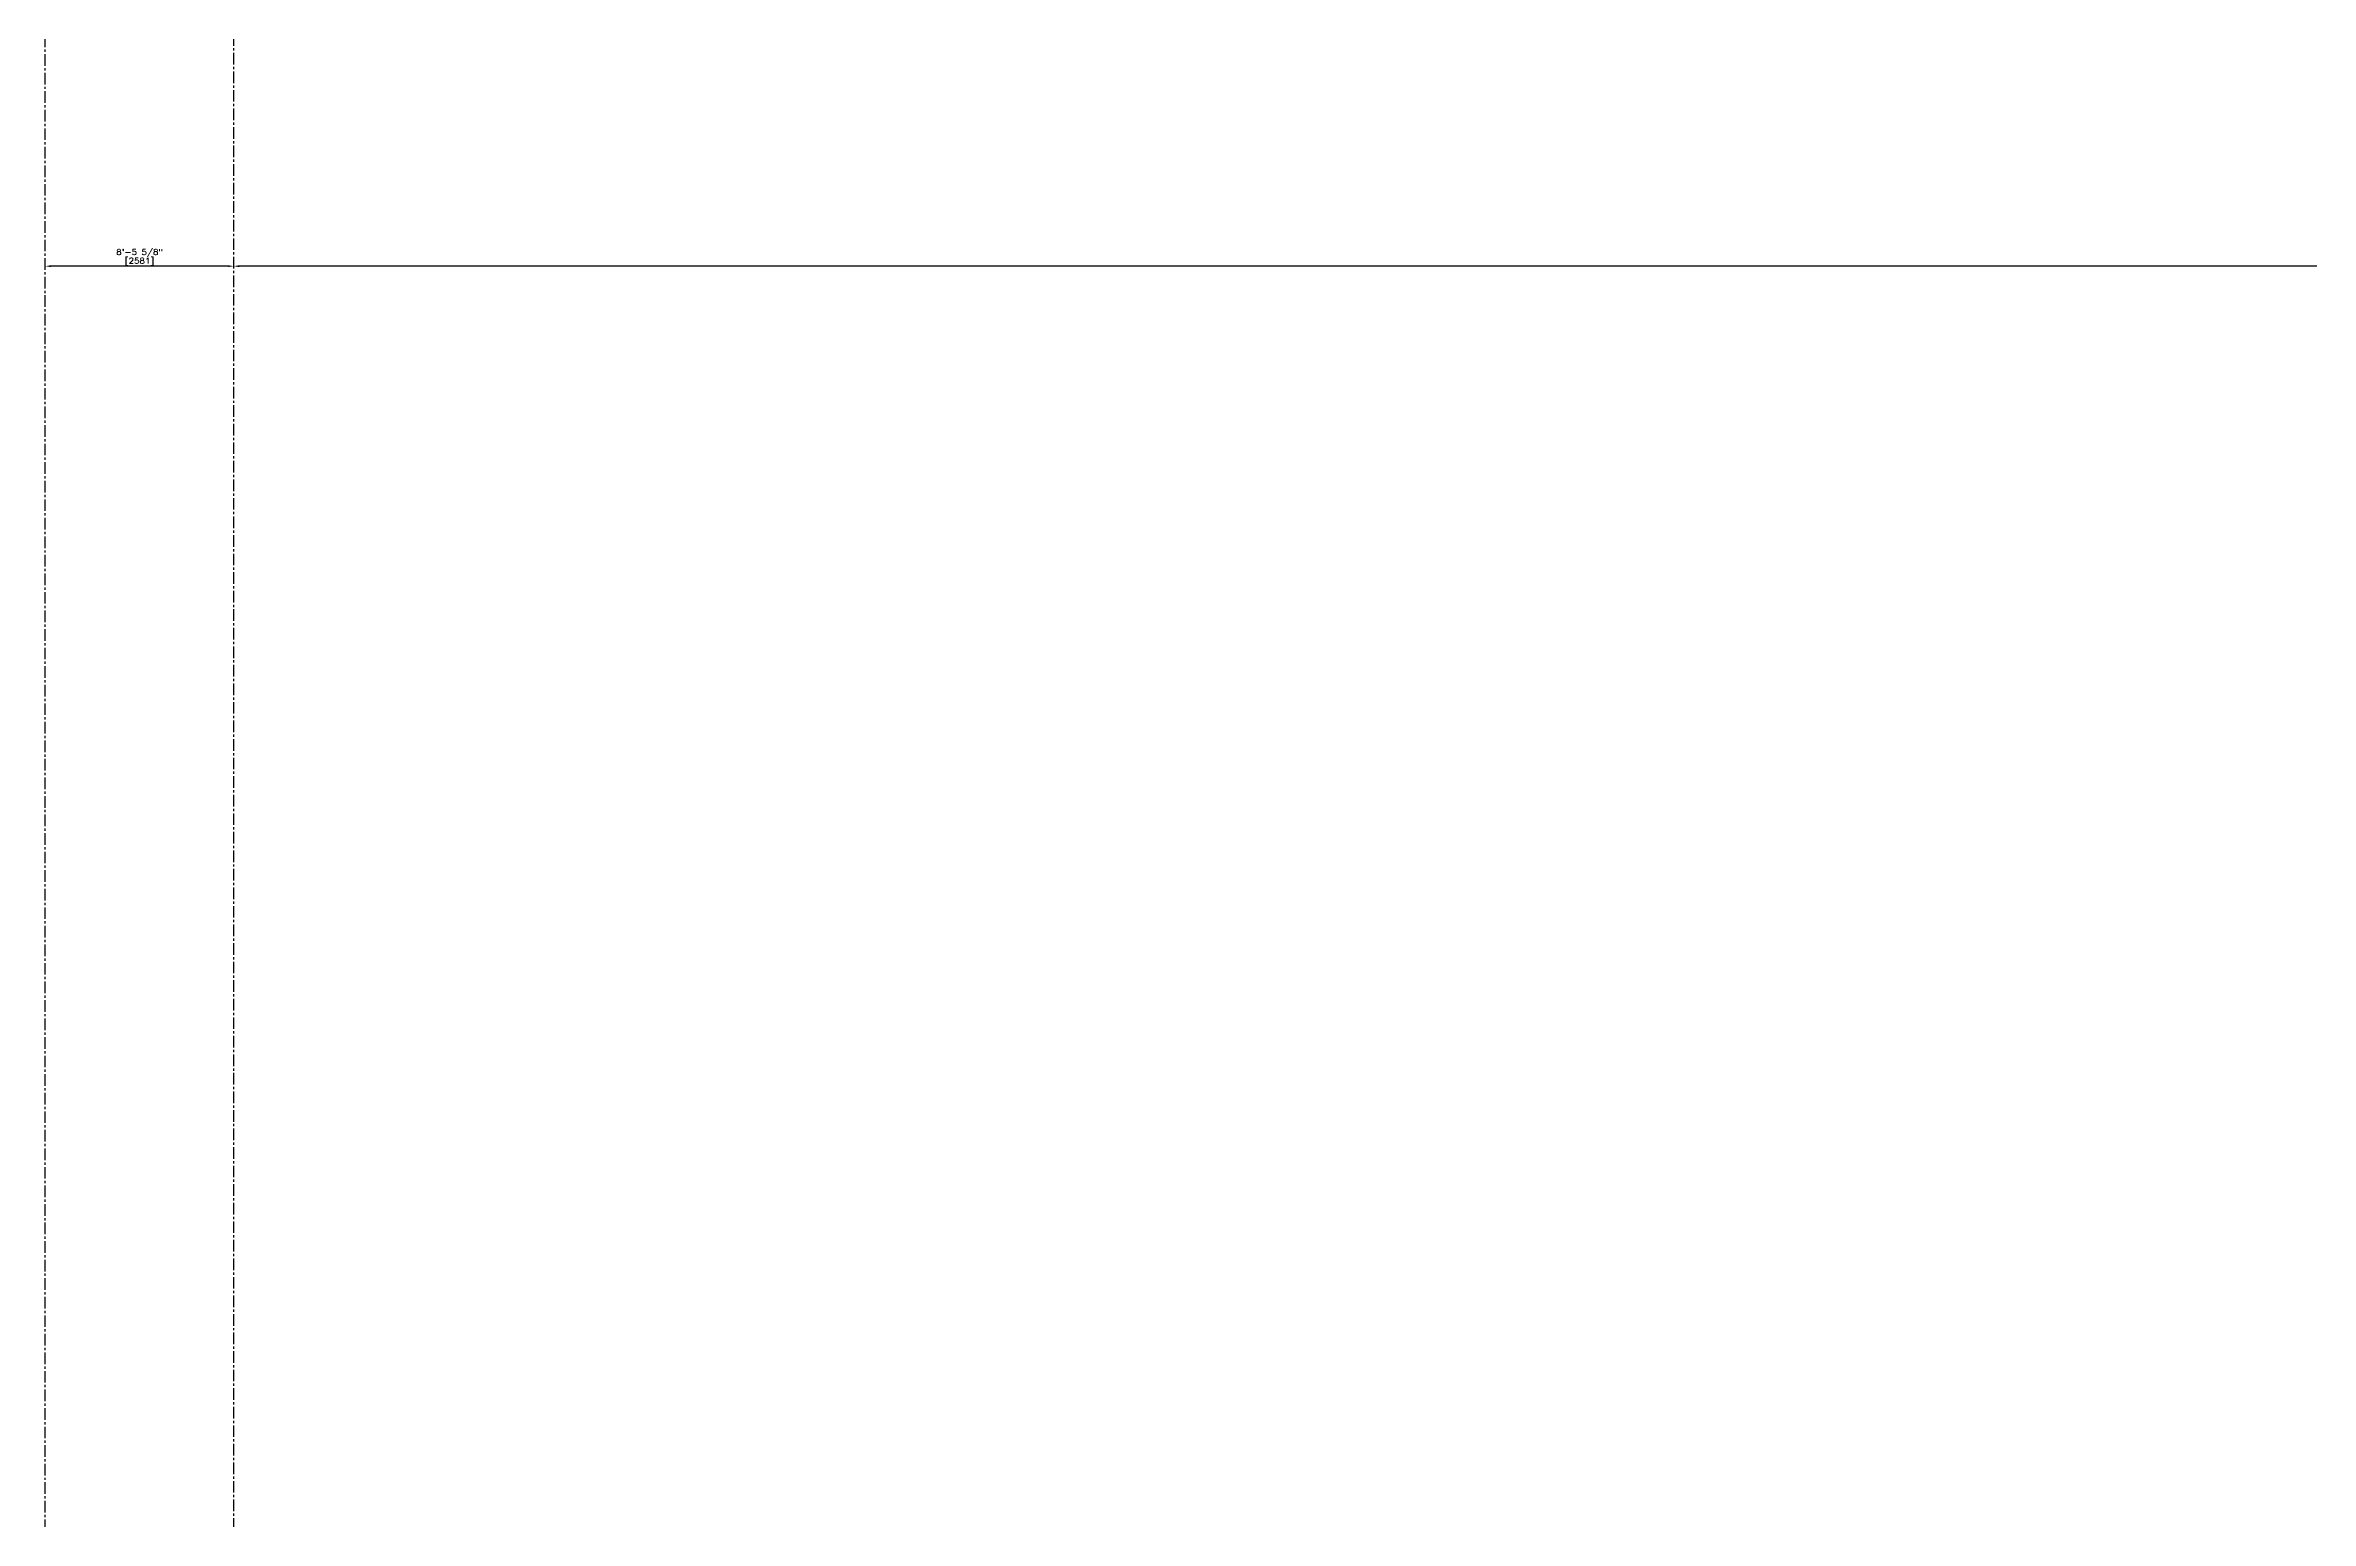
# Model space of a CAD drawing. Header units: millimetres. Extents: x -83614 to 248318, y 36678 to 90681.
# Drawn here: x 193270 to 194491, y 65162 to 65957 of the extents above; entities that cross this region are included whole.
import ezdxf

# ---------------------------------------------------------------- set-up
doc = ezdxf.new("R2010")
doc.units = ezdxf.units.MM
doc.linetypes.add('CENTER', pattern=[2, 1.25, -0.25, 0.25, -0.25])
doc.layers.add('Center', color=251, linetype='CENTER')
doc.layers.add('Struc_Section_Dim', color=2, linetype='Continuous')
doc.styles.add('ROMANS-115', font='romans.shx', dxfattribs={"width": 1.15})
doc.dimstyles.new('48-ROMANS-115', dxfattribs={"dimtxt": 3, "dimasz": 3, "dimexe": 3, "dimexo": 3, "dimgap": 0.0625, "dimtad": 1, "dimdec": 4, "dimzin": 1, "dimdsep": 46, "dimlunit": 4, "dimtxsty": 'ROMANS-115', "dimcen": 0.0625, "dimclrd": 256, "dimclre": 256, "dimclrt": 256, "dimadec": 0, "dimazin": 0, "dimtfac": 1, "dimtdec": 4, "dimtofl": 0, "dimtmove": 0, "dimatfit": 0, "dimfxl": 1, "dimfrac": 2, "dimtolj": 1, "dimtzin": 0, "dimarcsym": 0})
doc.dimstyles.new('Copy of 48-ROMANS-115-BPV', dxfattribs={"dimtxt": 3, "dimasz": 3, "dimexe": 3, "dimexo": 3, "dimgap": 0.0625, "dimtad": 1, "dimdec": 4, "dimzin": 1, "dimdsep": 46, "dimlunit": 4, "dimtxsty": 'ROMANS-115', "dimcen": 0.0625, "dimclrd": 256, "dimclre": 256, "dimclrt": 256, "dimadec": 0, "dimazin": 0, "dimtfac": 1, "dimtdec": 4, "dimtofl": 0, "dimtmove": 0, "dimatfit": 0, "dimfxl": 1, "dimfrac": 2, "dimtolj": 1, "dimtzin": 0, "dimarcsym": 0})

# ---------------------------------------------------------------- blocks, each defined once
blk = doc.blocks.new('*D83')
at = {"layer": 'Defpoints', "color": 0, "ltscale": 2}
for p in [(193371.2, 65846.2), (195708, 65846.2), (193371.2, 65838.3)]:
    blk.add_point(p, dxfattribs=at)
at = {"layer": 'Struc_Section_Dim', "lineweight": -2, "ltscale": 2}
blk.add_line((195705, 65838.3), (193374.2, 65838.3), dxfattribs=at)
at = {"layer": 'Struc_Section_Dim', "ltscale": 2}
for points in [[(193374.2, 65838.8), (193374.2, 65837.8), (193371.2, 65838.3)], [(195705, 65838.8), (195705, 65837.8), (195708, 65838.3)]]:
    blk.add_solid(points, dxfattribs=at)
at = {"layer": 'Struc_Section_Dim', "ltscale": 2, "insert": (194539.6, 65840.7), "char_height": 3, "attachment_point": 5, "style": 'ROMANS-115'}
blk.add_mtext('\\A1;194\'-8 13/16" [59355]', dxfattribs=at)
blk = doc.blocks.new('*D84')
at = {"layer": 'Defpoints', "color": 0, "ltscale": 2}
for p in [(193269.6, 65838.3), (193269.6, 65838.3), (193371.2, 65838.3)]:
    blk.add_point(p, dxfattribs=at)
at = {"layer": 'Struc_Section_Dim', "lineweight": -2, "ltscale": 2}
blk.add_line((193368.2, 65838.3), (193272.6, 65838.3), dxfattribs=at)
at = {"layer": 'Struc_Section_Dim', "ltscale": 2}
for points in [[(193272.6, 65838.8), (193272.6, 65837.8), (193269.6, 65838.3)], [(193368.2, 65838.8), (193368.2, 65837.8), (193371.2, 65838.3)]]:
    blk.add_solid(points, dxfattribs=at)
at = {"layer": 'Struc_Section_Dim', "ltscale": 2, "char_height": 3, "attachment_point": 5, "style": 'ROMANS-115'}
for s, insert in [('\\A1;8\'-5 5/8"', (193320.4, 65845.4)), ('\\A1;[2581]', (193320.4, 65840.7))]:
    blk.add_mtext(s, dxfattribs=dict(at, insert=insert))

msp = doc.modelspace()

# ---------------------------------------------------------------- linework, layer by layer
at = {"layer": 'Center', "ltscale": 5}
for p, q in [((193269.59411, 61546.31941), (193269.59411, 66752.86748)), ((193371.19411, 63337.01941), (193371.19411, 66752.86748))]:
    msp.add_line(p, q, dxfattribs=at)

# ---------------------------------------------------------------- dimensions: what is measured, and where the dimension line sits
at = {"layer": 'Struc_Section_Dim', "ltscale": 2}
for base, p1, p2, dimstyle, override, picture, middle in [((193269.59411, 65838.31899), (193371.19411, 65838.31899), (193269.59411, 65838.31899), 'Copy of 48-ROMANS-115-BPV', {"dimpost": '\\X', "dimse1": 1, "dimse2": 1}, '*D84', (193320.39411, 65843.01542)), ((193371.19411, 65838.31899), (195707.99411, 65846.15129), (193371.19411, 65846.15129), '48-ROMANS-115', {"dimse1": 1, "dimse2": 1}, '*D83', (194539.59411, 65840.6672))]:
    dim = msp.add_linear_dim(base=base, p1=p1, p2=p2, angle=180, dimstyle=dimstyle, override=override, dxfattribs=at)
    dim.commit()
    dim.dimension.update_dxf_attribs({"geometry": picture, "text_midpoint": middle})

doc.saveas('drawing.dxf')
